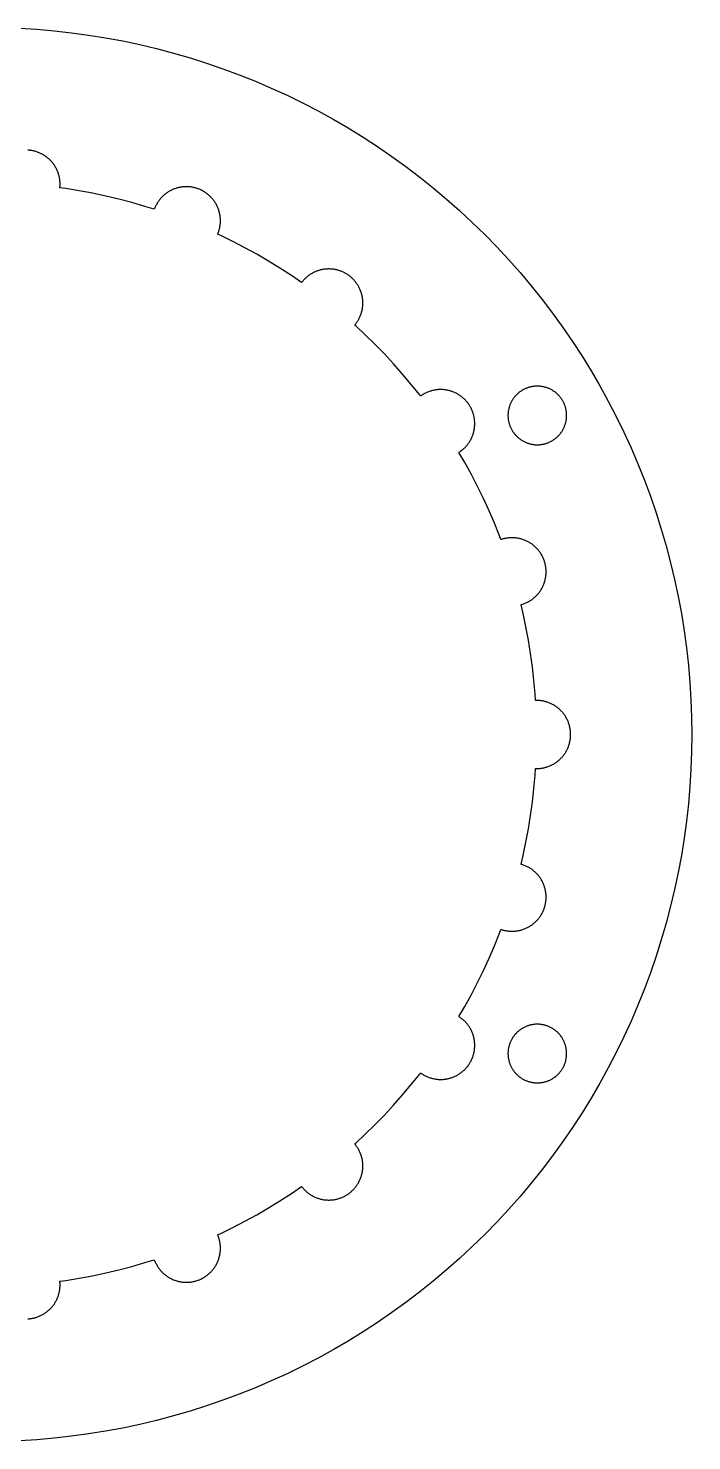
# Model space of a CAD drawing. Header units: metres. Extents: x -41 to 41, y -41 to 41.
# Drawn here: x 2.5 to 41, y -41 to 41 of the extents above; entities that cross this region are included whole.
import ezdxf

# ---------------------------------------------------------------- set-up
doc = ezdxf.new("R2010")
doc.units = ezdxf.units.M

msp = doc.modelspace()

# ---------------------------------------------------------------- linework, layer by layer
for points in [[(2.012, 40.951), (3.016, 40.889), (4.019, 40.803), (5.019, 40.692), (6.016, 40.556), (7.009, 40.396), (7.999, 40.212), (8.983, 40.004), (9.962, 39.771), (10.935, 39.515), (11.902, 39.235), (12.861, 38.931), (13.812, 38.603), (14.756, 38.253), (15.69, 37.879), (16.615, 37.483), (17.53, 37.064), (18.434, 36.622), (19.327, 36.159), (20.209, 35.674), (21.078, 35.167), (21.935, 34.639), (22.778, 34.09), (23.608, 33.521), (24.424, 32.932), (25.224, 32.322), (26.01, 31.693), (26.78, 31.046), (27.534, 30.379), (28.271, 29.694), (28.991, 28.991), (29.694, 28.271), (30.379, 27.534), (31.046, 26.78), (31.693, 26.01), (32.322, 25.224), (32.932, 24.424), (33.521, 23.608), (34.09, 22.778), (34.639, 21.935), (35.167, 21.078), (35.674, 20.209), (36.159, 19.327), (36.622, 18.434), (37.064, 17.53), (37.483, 16.615), (37.879, 15.69), (38.253, 14.756), (38.603, 13.812), (38.931, 12.861), (39.235, 11.902), (39.515, 10.935), (39.771, 9.962), (40.004, 8.983), (40.212, 7.999), (40.396, 7.009), (40.556, 6.016), (40.692, 5.019), (40.803, 4.019), (40.889, 3.016), (40.951, 2.012), (40.988, 1.006), (41, 0), (40.988, -1.006), (40.988, -1.006), (40.951, -2.012), (40.889, -3.016), (40.803, -4.019), (40.692, -5.019), (40.556, -6.016), (40.396, -7.009), (40.212, -7.999), (40.004, -8.983), (39.771, -9.962), (39.515, -10.935), (39.235, -11.902), (38.931, -12.861), (38.603, -13.812), (38.253, -14.756), (37.879, -15.69), (37.483, -16.615), (37.064, -17.53), (36.622, -18.434), (36.159, -19.327), (35.674, -20.209), (35.167, -21.078), (34.639, -21.935), (34.09, -22.778), (33.521, -23.608), (32.932, -24.424), (32.322, -25.224), (31.693, -26.01), (31.046, -26.78), (30.379, -27.534), (29.694, -28.271), (28.991, -28.991), (28.271, -29.694), (27.534, -30.379), (26.78, -31.046), (26.01, -31.693), (25.224, -32.322), (24.424, -32.932), (23.608, -33.521), (22.778, -34.09), (21.935, -34.639), (21.078, -35.167), (20.209, -35.674), (19.327, -36.159), (18.434, -36.622), (17.53, -37.064), (16.615, -37.483), (15.69, -37.879), (14.756, -38.253), (13.812, -38.603), (12.861, -38.931), (11.902, -39.235), (10.935, -39.515), (9.962, -39.771), (8.983, -40.004), (7.999, -40.212), (7.009, -40.396), (6.016, -40.556), (5.019, -40.692), (4.019, -40.803), (3.016, -40.889), (2.012, -40.951)], [(2.488, -33.883), (2.537, -33.88), (2.585, -33.876), (2.633, -33.871), (2.681, -33.864), (2.729, -33.856), (2.777, -33.848), (2.824, -33.838), (2.871, -33.826), (2.918, -33.814), (2.965, -33.8), (3.011, -33.786), (3.057, -33.77), (3.102, -33.753), (3.147, -33.735), (3.192, -33.716), (3.236, -33.696), (3.279, -33.675), (3.322, -33.652), (3.365, -33.629), (3.407, -33.605), (3.448, -33.579), (3.489, -33.553), (3.529, -33.525), (3.568, -33.497), (3.606, -33.468), (3.644, -33.437), (3.681, -33.406), (3.718, -33.374), (3.753, -33.341), (3.788, -33.307), (3.822, -33.272), (3.855, -33.237), (3.887, -33.201), (3.918, -33.163), (3.948, -33.126), (3.978, -33.087), (4.006, -33.048), (4.034, -33.008), (4.06, -32.967), (4.085, -32.926), (4.11, -32.884), (4.133, -32.842), (4.155, -32.799), (4.177, -32.755), (4.197, -32.711), (4.216, -32.666), (4.234, -32.621), (4.251, -32.576), (4.267, -32.53), (4.281, -32.484), (4.295, -32.437), (4.307, -32.39), (4.318, -32.343), (4.328, -32.296), (4.337, -32.248), (4.345, -32.2), (4.352, -32.152), (4.357, -32.104), (4.361, -32.056), (4.364, -32.007), (4.366, -31.959), (4.366, -31.911), (4.366, -31.862), (4.364, -31.814), (4.361, -31.765), (4.357, -31.717), (4.355, -31.7), (4.695, -31.654), (5.471, -31.529), (6.243, -31.385), (7.011, -31.222), (7.775, -31.041), (8.535, -30.841), (9.289, -30.622), (9.83, -30.451), (9.831, -30.453), (9.848, -30.499), (9.866, -30.544), (9.885, -30.588), (9.906, -30.632), (9.927, -30.676), (9.949, -30.719), (9.972, -30.761), (9.997, -30.803), (10.022, -30.845), (10.049, -30.885), (10.076, -30.925), (10.105, -30.964), (10.134, -31.003), (10.164, -31.041), (10.195, -31.078), (10.228, -31.114), (10.261, -31.15), (10.294, -31.184), (10.329, -31.218), (10.365, -31.251), (10.401, -31.283), (10.438, -31.315), (10.476, -31.345), (10.514, -31.374), (10.554, -31.403), (10.594, -31.43), (10.634, -31.457), (10.676, -31.482), (10.717, -31.506), (10.76, -31.53), (10.803, -31.552), (10.846, -31.573), (10.891, -31.594), (10.935, -31.613), (10.98, -31.631), (11.026, -31.648), (11.071, -31.663), (11.118, -31.678), (11.164, -31.691), (11.211, -31.704), (11.258, -31.715), (11.306, -31.725), (11.353, -31.734), (11.401, -31.742), (11.449, -31.748), (11.497, -31.753), (11.546, -31.758), (11.594, -31.761), (11.642, -31.762), (11.691, -31.763), (11.739, -31.762), (11.788, -31.761), (11.836, -31.758), (11.884, -31.753), (11.933, -31.748), (11.981, -31.742), (12.029, -31.734), (12.076, -31.725), (12.124, -31.715), (12.171, -31.704), (12.218, -31.691), (12.264, -31.678), (12.31, -31.663), (12.356, -31.648), (12.402, -31.631), (12.447, -31.613), (12.491, -31.594), (12.535, -31.573), (12.579, -31.552), (12.622, -31.53), (12.664, -31.506), (12.706, -31.482), (12.748, -31.457), (12.788, -31.43), (12.828, -31.403), (12.867, -31.374), (12.906, -31.345), (12.944, -31.315), (12.981, -31.283), (13.017, -31.251), (13.053, -31.218), (13.087, -31.184), (13.121, -31.15), (13.154, -31.114), (13.186, -31.078), (13.218, -31.041), (13.248, -31.003), (13.277, -30.964), (13.306, -30.925), (13.333, -30.885), (13.359, -30.845), (13.385, -30.803), (13.409, -30.761), (13.433, -30.719), (13.455, -30.676), (13.476, -30.632), (13.496, -30.588), (13.516, -30.544), (13.534, -30.499), (13.55, -30.453), (13.566, -30.407), (13.581, -30.361), (13.594, -30.315), (13.607, -30.268), (13.618, -30.221), (13.628, -30.173), (13.637, -30.126), (13.645, -30.078), (13.651, -30.03), (13.656, -29.982), (13.661, -29.933), (13.664, -29.885), (13.665, -29.836), (13.666, -29.788), (13.665, -29.739), (13.664, -29.691), (13.661, -29.643), (13.656, -29.594), (13.651, -29.546), (13.645, -29.498), (13.637, -29.45), (13.628, -29.403), (13.618, -29.355), (13.607, -29.308), (13.594, -29.261), (13.581, -29.215), (13.566, -29.168), (13.55, -29.123), (13.534, -29.077), (13.516, -29.032), (13.505, -29.008), (13.682, -28.928), (14.388, -28.583), (15.085, -28.221), (15.773, -27.843), (16.451, -27.447), (17.12, -27.035), (17.778, -26.607), (18.37, -26.201), (18.395, -26.234), (18.425, -26.272), (18.456, -26.309), (18.488, -26.345), (18.521, -26.38), (18.555, -26.415), (18.59, -26.449), (18.625, -26.482), (18.662, -26.514), (18.699, -26.545), (18.737, -26.576), (18.775, -26.605), (18.814, -26.633), (18.854, -26.661), (18.895, -26.687), (18.936, -26.713), (18.978, -26.737), (19.021, -26.76), (19.064, -26.783), (19.107, -26.804), (19.151, -26.824), (19.196, -26.843), (19.241, -26.861), (19.286, -26.878), (19.332, -26.894), (19.378, -26.909), (19.425, -26.922), (19.472, -26.934), (19.519, -26.946), (19.566, -26.956), (19.614, -26.965), (19.662, -26.972), (19.71, -26.979), (19.758, -26.984), (19.806, -26.988), (19.855, -26.991), (19.903, -26.993), (19.952, -26.994), (20, -26.993), (20.049, -26.991), (20.097, -26.988), (20.145, -26.984), (20.193, -26.979), (20.241, -26.972), (20.289, -26.965), (20.337, -26.956), (20.384, -26.946), (20.432, -26.934), (20.478, -26.922), (20.525, -26.909), (20.571, -26.894), (20.617, -26.878), (20.662, -26.861), (20.707, -26.843), (20.752, -26.824), (20.796, -26.804), (20.84, -26.783), (20.883, -26.76), (20.925, -26.737), (20.967, -26.713), (21.008, -26.687), (21.049, -26.661), (21.089, -26.633), (21.128, -26.605), (21.167, -26.576), (21.205, -26.545), (21.242, -26.514), (21.278, -26.482), (21.314, -26.449), (21.348, -26.415), (21.382, -26.38), (21.415, -26.345), (21.447, -26.309), (21.478, -26.272), (21.509, -26.234), (21.538, -26.195), (21.566, -26.156), (21.594, -26.116), (21.62, -26.075), (21.646, -26.034), (21.67, -25.992), (21.693, -25.95), (21.716, -25.907), (21.737, -25.863), (21.757, -25.819), (21.776, -25.774), (21.794, -25.729), (21.811, -25.684), (21.827, -25.638), (21.842, -25.592), (21.855, -25.545), (21.867, -25.498), (21.879, -25.451), (21.889, -25.404), (21.898, -25.356), (21.905, -25.308), (21.912, -25.26), (21.917, -25.212), (21.921, -25.164), (21.924, -25.116), (21.926, -25.067), (21.927, -25.019), (21.926, -24.97), (21.924, -24.922), (21.921, -24.873), (21.917, -24.825), (21.912, -24.777), (21.905, -24.729), (21.898, -24.681), (21.889, -24.633), (21.879, -24.586), (21.867, -24.539), (21.855, -24.492), (21.842, -24.445), (21.827, -24.399), (21.811, -24.353), (21.794, -24.308), (21.776, -24.263), (21.757, -24.218), (21.737, -24.174), (21.716, -24.131), (21.693, -24.088), (21.67, -24.045), (21.646, -24.003), (21.62, -23.962), (21.594, -23.921), (21.566, -23.881), (21.538, -23.842), (21.509, -23.804), (21.478, -23.766), (21.457, -23.74), (21.49, -23.71), (22.065, -23.176), (22.627, -22.627), (23.176, -22.065), (23.71, -21.49), (24.231, -20.902), (24.736, -20.301), (25.227, -19.687), (25.277, -19.622), (25.302, -19.641), (25.342, -19.668), (25.383, -19.695), (25.424, -19.72), (25.466, -19.745), (25.509, -19.768), (25.552, -19.79), (25.595, -19.812), (25.639, -19.832), (25.684, -19.851), (25.729, -19.869), (25.774, -19.886), (25.82, -19.902), (25.866, -19.916), (25.913, -19.93), (25.96, -19.942), (26.007, -19.953), (26.054, -19.963), (26.102, -19.972), (26.15, -19.98), (26.198, -19.986), (26.246, -19.992), (26.294, -19.996), (26.343, -19.999), (26.391, -20.001), (26.44, -20.001), (26.488, -20.001), (26.537, -19.999), (26.585, -19.996), (26.633, -19.992), (26.681, -19.986), (26.729, -19.98), (26.777, -19.972), (26.825, -19.963), (26.872, -19.953), (26.92, -19.942), (26.966, -19.93), (27.013, -19.916), (27.059, -19.902), (27.105, -19.886), (27.15, -19.869), (27.195, -19.851), (27.24, -19.832), (27.284, -19.812), (27.328, -19.79), (27.371, -19.768), (27.413, -19.745), (27.455, -19.72), (27.496, -19.695), (27.537, -19.668), (27.577, -19.641), (27.616, -19.613), (27.655, -19.583), (27.693, -19.553), (27.73, -19.522), (27.766, -19.49), (27.801, -19.457), (27.836, -19.423), (27.87, -19.388), (27.903, -19.353), (27.935, -19.316), (27.966, -19.279), (27.997, -19.241), (28.026, -19.203), (28.054, -19.163), (28.082, -19.123), (28.108, -19.083), (28.134, -19.042), (28.158, -19), (28.181, -18.957), (28.204, -18.914), (28.225, -18.871), (28.245, -18.827), (28.264, -18.782), (28.282, -18.737), (28.299, -18.692), (28.315, -18.646), (28.33, -18.6), (28.343, -18.553), (28.355, -18.506), (28.367, -18.459), (28.377, -18.412), (28.386, -18.364), (28.393, -18.316), (28.4, -18.268), (28.405, -18.22), (28.409, -18.172), (28.412, -18.123), (28.414, -18.075), (28.415, -18.026), (28.414, -17.978), (28.412, -17.929), (28.409, -17.881), (28.405, -17.833), (28.4, -17.784), (28.393, -17.736), (28.386, -17.689), (28.377, -17.641), (28.367, -17.594), (28.355, -17.546), (28.343, -17.499), (28.33, -17.453), (28.315, -17.407), (28.299, -17.361), (28.282, -17.315), (28.264, -17.27), (28.245, -17.226), (28.225, -17.182), (28.204, -17.138), (28.181, -17.095), (28.158, -17.053), (28.134, -17.011), (28.108, -16.97), (28.082, -16.929), (28.054, -16.889), (28.026, -16.85), (27.997, -16.811), (27.966, -16.773), (27.935, -16.736), (27.903, -16.7), (27.87, -16.664), (27.836, -16.63), (27.801, -16.596), (27.766, -16.563), (27.73, -16.531), (27.693, -16.5), (27.655, -16.469), (27.616, -16.44), (27.577, -16.412), (27.537, -16.384), (27.5, -16.36), (27.843, -15.773), (28.221, -15.085), (28.583, -14.388), (28.928, -13.682), (29.255, -12.968), (29.564, -12.246), (29.856, -11.517), (29.936, -11.3), (29.959, -11.307), (30.005, -11.322), (30.052, -11.336), (30.098, -11.348), (30.146, -11.359), (30.193, -11.369), (30.241, -11.378), (30.289, -11.386), (30.337, -11.392), (30.385, -11.398), (30.433, -11.402), (30.481, -11.405), (30.53, -11.407), (30.578, -11.407), (30.627, -11.407), (30.675, -11.405), (30.724, -11.402), (30.772, -11.398), (30.82, -11.392), (30.868, -11.386), (30.916, -11.378), (30.964, -11.369), (31.011, -11.359), (31.058, -11.348), (31.105, -11.336), (31.152, -11.322), (31.198, -11.307), (31.244, -11.292), (31.289, -11.275), (31.334, -11.257), (31.379, -11.238), (31.423, -11.218), (31.466, -11.196), (31.509, -11.174), (31.552, -11.151), (31.594, -11.126), (31.635, -11.101), (31.676, -11.074), (31.716, -11.047), (31.755, -11.019), (31.793, -10.989), (31.831, -10.959), (31.868, -10.928), (31.905, -10.896), (31.94, -10.863), (31.975, -10.829), (32.009, -10.794), (32.042, -10.758), (32.074, -10.722), (32.105, -10.685), (32.135, -10.647), (32.165, -10.609), (32.193, -10.569), (32.22, -10.529), (32.247, -10.489), (32.272, -10.448), (32.297, -10.406), (32.32, -10.363), (32.342, -10.32), (32.364, -10.277), (32.384, -10.233), (32.403, -10.188), (32.421, -10.143), (32.438, -10.098), (32.454, -10.052), (32.468, -10.005), (32.482, -9.959), (32.494, -9.912), (32.505, -9.865), (32.515, -9.817), (32.524, -9.77), (32.532, -9.722), (32.538, -9.674), (32.544, -9.626), (32.548, -9.577), (32.551, -9.529), (32.553, -9.481), (32.553, -9.432), (32.553, -9.384), (32.551, -9.335), (32.548, -9.287), (32.544, -9.239), (32.538, -9.19), (32.532, -9.142), (32.524, -9.095), (32.515, -9.047), (32.505, -8.999), (32.494, -8.952), (32.482, -8.905), (32.468, -8.859), (32.454, -8.813), (32.438, -8.767), (32.421, -8.721), (32.403, -8.676), (32.384, -8.632), (32.364, -8.588), (32.342, -8.544), (32.32, -8.501), (32.297, -8.459), (32.272, -8.417), (32.247, -8.376), (32.22, -8.335), (32.193, -8.295), (32.165, -8.256), (32.135, -8.217), (32.105, -8.179), (32.074, -8.142), (32.042, -8.106), (32.009, -8.07), (31.975, -8.036), (31.94, -8.002), (31.905, -7.969), (31.868, -7.937), (31.831, -7.905), (31.793, -7.875), (31.755, -7.846), (31.716, -7.817), (31.676, -7.79), (31.635, -7.764), (31.594, -7.738), (31.552, -7.714), (31.509, -7.69), (31.466, -7.668), (31.423, -7.647), (31.379, -7.627), (31.334, -7.608), (31.289, -7.59), (31.244, -7.573), (31.198, -7.557), (31.152, -7.542), (31.105, -7.529), (31.1, -7.527), (31.222, -7.011), (31.385, -6.243), (31.529, -5.471), (31.654, -4.695), (31.759, -3.917), (31.846, -3.137), (31.913, -2.354), (31.937, -1.974), (31.952, -1.974), (32, -1.975), (32.048, -1.974), (32.097, -1.973), (32.145, -1.97), (32.194, -1.965), (32.242, -1.96), (32.29, -1.954), (32.338, -1.946), (32.385, -1.937), (32.433, -1.927), (32.48, -1.916), (32.527, -1.903), (32.573, -1.89), (32.62, -1.875), (32.665, -1.86), (32.711, -1.843), (32.756, -1.825), (32.8, -1.806), (32.844, -1.785), (32.888, -1.764), (32.931, -1.742), (32.973, -1.718), (33.015, -1.694), (33.057, -1.669), (33.097, -1.642), (33.137, -1.615), (33.177, -1.586), (33.215, -1.557), (33.253, -1.527), (33.29, -1.495), (33.326, -1.463), (33.362, -1.43), (33.397, -1.397), (33.43, -1.362), (33.463, -1.326), (33.495, -1.29), (33.527, -1.253), (33.557, -1.215), (33.586, -1.177), (33.615, -1.137), (33.642, -1.097), (33.669, -1.057), (33.694, -1.015), (33.718, -0.973), (33.742, -0.931), (33.764, -0.888), (33.785, -0.844), (33.806, -0.8), (33.825, -0.756), (33.843, -0.711), (33.86, -0.665), (33.875, -0.62), (33.89, -0.573), (33.903, -0.527), (33.916, -0.48), (33.927, -0.433), (33.937, -0.385), (33.946, -0.338), (33.954, -0.29), (33.96, -0.242), (33.965, -0.194), (33.97, -0.145), (33.973, -0.097), (33.974, -0.048), (33.975, 0), (33.974, 0.048), (33.973, 0.097), (33.97, 0.145), (33.965, 0.194), (33.96, 0.242), (33.954, 0.29), (33.946, 0.338), (33.937, 0.385), (33.927, 0.433), (33.916, 0.48), (33.903, 0.527), (33.89, 0.573), (33.875, 0.62), (33.86, 0.665), (33.843, 0.711), (33.825, 0.756), (33.806, 0.8), (33.785, 0.844), (33.764, 0.888), (33.742, 0.931), (33.718, 0.973), (33.694, 1.015), (33.669, 1.057), (33.642, 1.097), (33.615, 1.137), (33.586, 1.177), (33.557, 1.215), (33.527, 1.253), (33.495, 1.29), (33.463, 1.326), (33.43, 1.362), (33.397, 1.397), (33.362, 1.43), (33.326, 1.463), (33.29, 1.495), (33.253, 1.527), (33.215, 1.557), (33.177, 1.586), (33.137, 1.615), (33.097, 1.642), (33.057, 1.669), (33.015, 1.694), (32.973, 1.718), (32.931, 1.742), (32.888, 1.764), (32.844, 1.785), (32.8, 1.806), (32.756, 1.825), (32.711, 1.843), (32.665, 1.86), (32.62, 1.875), (32.573, 1.89), (32.527, 1.903), (32.48, 1.916), (32.433, 1.927), (32.385, 1.937), (32.338, 1.946), (32.29, 1.954), (32.242, 1.96), (32.194, 1.965), (32.145, 1.97), (32.097, 1.973), (32.048, 1.974), (32, 1.975), (31.952, 1.974), (31.937, 1.974), (31.913, 2.354), (31.846, 3.137), (31.759, 3.917), (31.654, 4.695), (31.529, 5.471), (31.385, 6.243), (31.222, 7.011), (31.1, 7.527), (31.105, 7.529), (31.152, 7.542), (31.198, 7.557), (31.244, 7.573), (31.289, 7.59), (31.334, 7.608), (31.379, 7.627), (31.423, 7.647), (31.466, 7.668), (31.509, 7.69), (31.552, 7.714), (31.594, 7.738), (31.635, 7.764), (31.676, 7.79), (31.716, 7.817), (31.755, 7.846), (31.793, 7.875), (31.831, 7.905), (31.868, 7.937), (31.905, 7.969), (31.94, 8.002), (31.975, 8.036), (32.009, 8.07), (32.042, 8.106), (32.074, 8.142), (32.105, 8.179), (32.135, 8.217), (32.165, 8.256), (32.193, 8.295), (32.22, 8.335), (32.247, 8.376), (32.272, 8.417), (32.297, 8.459), (32.32, 8.501), (32.342, 8.544), (32.364, 8.588), (32.384, 8.632), (32.403, 8.676), (32.421, 8.721), (32.438, 8.767), (32.454, 8.813), (32.468, 8.859), (32.482, 8.905), (32.494, 8.952), (32.505, 8.999), (32.515, 9.047), (32.524, 9.095), (32.532, 9.142), (32.538, 9.19), (32.544, 9.239), (32.548, 9.287), (32.551, 9.335), (32.553, 9.384), (32.553, 9.432), (32.553, 9.481), (32.551, 9.529), (32.548, 9.577), (32.544, 9.626), (32.538, 9.674), (32.532, 9.722), (32.524, 9.77), (32.515, 9.817), (32.505, 9.865), (32.494, 9.912), (32.482, 9.959), (32.468, 10.005), (32.454, 10.052), (32.438, 10.098), (32.421, 10.143), (32.403, 10.188), (32.384, 10.233), (32.364, 10.277), (32.342, 10.32), (32.32, 10.363), (32.297, 10.406), (32.272, 10.448), (32.247, 10.489), (32.22, 10.529), (32.193, 10.569), (32.165, 10.609), (32.135, 10.647), (32.105, 10.685), (32.074, 10.722), (32.042, 10.758), (32.009, 10.794), (31.975, 10.829), (31.94, 10.863), (31.905, 10.896), (31.868, 10.928), (31.831, 10.959), (31.793, 10.989), (31.755, 11.019), (31.716, 11.047), (31.676, 11.074), (31.635, 11.101), (31.594, 11.126), (31.552, 11.151), (31.509, 11.174), (31.466, 11.196), (31.423, 11.218), (31.379, 11.238), (31.334, 11.257), (31.289, 11.275), (31.244, 11.292), (31.198, 11.307), (31.152, 11.322), (31.105, 11.336), (31.058, 11.348), (31.011, 11.359), (30.964, 11.369), (30.916, 11.378), (30.868, 11.386), (30.82, 11.392), (30.772, 11.398), (30.724, 11.402), (30.675, 11.405), (30.627, 11.407), (30.578, 11.407), (30.53, 11.407), (30.481, 11.405), (30.433, 11.402), (30.385, 11.398), (30.337, 11.392), (30.289, 11.386), (30.241, 11.378), (30.193, 11.369), (30.146, 11.359), (30.098, 11.348), (30.052, 11.336), (30.005, 11.322), (29.959, 11.307), (29.936, 11.3), (29.856, 11.517), (29.564, 12.246), (29.255, 12.968), (28.928, 13.682), (28.583, 14.388), (28.221, 15.085), (27.843, 15.773), (27.5, 16.36), (27.537, 16.384), (27.577, 16.412), (27.616, 16.44), (27.655, 16.469), (27.693, 16.5), (27.73, 16.531), (27.766, 16.563), (27.801, 16.596), (27.836, 16.63), (27.87, 16.664), (27.903, 16.7), (27.935, 16.736), (27.966, 16.773), (27.997, 16.811), (28.026, 16.85), (28.054, 16.889), (28.082, 16.929), (28.108, 16.97), (28.134, 17.011), (28.158, 17.053), (28.181, 17.095), (28.204, 17.138), (28.225, 17.182), (28.245, 17.226), (28.264, 17.27), (28.282, 17.315), (28.299, 17.361), (28.315, 17.407), (28.33, 17.453), (28.343, 17.499), (28.355, 17.546), (28.367, 17.594), (28.377, 17.641), (28.386, 17.689), (28.393, 17.736), (28.4, 17.784), (28.405, 17.833), (28.409, 17.881), (28.412, 17.929), (28.414, 17.978), (28.415, 18.026), (28.414, 18.075), (28.412, 18.123), (28.409, 18.172), (28.405, 18.22), (28.4, 18.268), (28.393, 18.316), (28.386, 18.364), (28.377, 18.412), (28.367, 18.459), (28.355, 18.506), (28.343, 18.553), (28.33, 18.6), (28.315, 18.646), (28.299, 18.692), (28.282, 18.737), (28.264, 18.782), (28.245, 18.827), (28.225, 18.871), (28.204, 18.914), (28.181, 18.957), (28.158, 19), (28.134, 19.042), (28.108, 19.083), (28.082, 19.123), (28.054, 19.163), (28.026, 19.203), (27.997, 19.241), (27.966, 19.279), (27.935, 19.316), (27.903, 19.353), (27.87, 19.388), (27.836, 19.423), (27.801, 19.457), (27.766, 19.49), (27.73, 19.522), (27.693, 19.553), (27.655, 19.583), (27.616, 19.613), (27.577, 19.641), (27.537, 19.668), (27.496, 19.695), (27.455, 19.72), (27.413, 19.745), (27.371, 19.768), (27.328, 19.79), (27.284, 19.812), (27.24, 19.832), (27.195, 19.851), (27.15, 19.869), (27.105, 19.886), (27.059, 19.902), (27.013, 19.916), (26.966, 19.93), (26.92, 19.942), (26.872, 19.953), (26.825, 19.963), (26.777, 19.972), (26.729, 19.98), (26.681, 19.986), (26.633, 19.992), (26.585, 19.996), (26.537, 19.999), (26.488, 20.001), (26.44, 20.001), (26.391, 20.001), (26.343, 19.999), (26.294, 19.996), (26.246, 19.992), (26.198, 19.986), (26.15, 19.98), (26.102, 19.972), (26.054, 19.963), (26.007, 19.953), (25.96, 19.942), (25.913, 19.93), (25.866, 19.916), (25.82, 19.902), (25.774, 19.886), (25.729, 19.869), (25.684, 19.851), (25.639, 19.832), (25.595, 19.812), (25.552, 19.79), (25.509, 19.768), (25.466, 19.745), (25.424, 19.72), (25.383, 19.695), (25.342, 19.668), (25.302, 19.641), (25.277, 19.622), (25.227, 19.687), (24.736, 20.301), (24.231, 20.902), (23.71, 21.49), (23.176, 22.065), (22.627, 22.627), (22.065, 23.176), (21.49, 23.71), (21.457, 23.74), (21.478, 23.766), (21.509, 23.804), (21.538, 23.842), (21.566, 23.881), (21.594, 23.921), (21.62, 23.962), (21.646, 24.003), (21.67, 24.045), (21.693, 24.088), (21.716, 24.131), (21.737, 24.174), (21.757, 24.218), (21.776, 24.263), (21.794, 24.308), (21.811, 24.353), (21.827, 24.399), (21.842, 24.445), (21.855, 24.492), (21.867, 24.539), (21.879, 24.586), (21.889, 24.633), (21.898, 24.681), (21.905, 24.729), (21.912, 24.777), (21.917, 24.825), (21.921, 24.873), (21.924, 24.922), (21.926, 24.97), (21.927, 25.019), (21.926, 25.067), (21.924, 25.116), (21.921, 25.164), (21.917, 25.212), (21.912, 25.26), (21.905, 25.308), (21.898, 25.356), (21.889, 25.404), (21.879, 25.451), (21.867, 25.498), (21.855, 25.545), (21.842, 25.592), (21.827, 25.638), (21.811, 25.684), (21.794, 25.729), (21.776, 25.774), (21.757, 25.819), (21.737, 25.863), (21.716, 25.907), (21.693, 25.95), (21.67, 25.992), (21.646, 26.034), (21.62, 26.075), (21.594, 26.116), (21.566, 26.156), (21.538, 26.195), (21.509, 26.234), (21.478, 26.272), (21.447, 26.309), (21.415, 26.345), (21.382, 26.38), (21.348, 26.415), (21.314, 26.449), (21.278, 26.482), (21.242, 26.514), (21.205, 26.545), (21.167, 26.576), (21.128, 26.605), (21.089, 26.633), (21.049, 26.661), (21.008, 26.687), (20.967, 26.713), (20.925, 26.737), (20.883, 26.76), (20.84, 26.783), (20.796, 26.804), (20.752, 26.824), (20.707, 26.843), (20.662, 26.861), (20.617, 26.878), (20.571, 26.894), (20.525, 26.909), (20.478, 26.922), (20.432, 26.934), (20.384, 26.946), (20.337, 26.956), (20.289, 26.965), (20.241, 26.972), (20.193, 26.979), (20.145, 26.984), (20.097, 26.988), (20.049, 26.991), (20, 26.993), (19.952, 26.994), (19.903, 26.993), (19.855, 26.991), (19.806, 26.988), (19.758, 26.984), (19.71, 26.979), (19.662, 26.972), (19.614, 26.965), (19.566, 26.956), (19.519, 26.946), (19.472, 26.934), (19.425, 26.922), (19.378, 26.909), (19.332, 26.894), (19.286, 26.878), (19.241, 26.861), (19.196, 26.843), (19.151, 26.824), (19.107, 26.804), (19.064, 26.783), (19.021, 26.76), (18.978, 26.737), (18.936, 26.713), (18.895, 26.687), (18.854, 26.661), (18.814, 26.633), (18.775, 26.605), (18.737, 26.576), (18.699, 26.545), (18.662, 26.514), (18.625, 26.482), (18.59, 26.449), (18.555, 26.415), (18.521, 26.38), (18.488, 26.345), (18.456, 26.309), (18.425, 26.272), (18.395, 26.234), (18.37, 26.201), (17.778, 26.607), (17.12, 27.035), (16.451, 27.447), (15.773, 27.843), (15.085, 28.221), (14.388, 28.583), (13.682, 28.928), (13.505, 29.008), (13.516, 29.032), (13.534, 29.077), (13.55, 29.123), (13.566, 29.168), (13.581, 29.215), (13.594, 29.261), (13.607, 29.308), (13.618, 29.355), (13.628, 29.403), (13.637, 29.45), (13.645, 29.498), (13.651, 29.546), (13.656, 29.594), (13.661, 29.643), (13.664, 29.691), (13.665, 29.739), (13.666, 29.788), (13.665, 29.836), (13.664, 29.885), (13.661, 29.933), (13.656, 29.982), (13.651, 30.03), (13.645, 30.078), (13.637, 30.126), (13.628, 30.173), (13.618, 30.221), (13.607, 30.268), (13.594, 30.315), (13.581, 30.361), (13.566, 30.407), (13.55, 30.453), (13.534, 30.499), (13.516, 30.544), (13.496, 30.588), (13.476, 30.632), (13.455, 30.676), (13.433, 30.719), (13.409, 30.761), (13.385, 30.803), (13.359, 30.845), (13.333, 30.885), (13.306, 30.925), (13.277, 30.964), (13.248, 31.003), (13.218, 31.041), (13.186, 31.078), (13.154, 31.114), (13.121, 31.15), (13.087, 31.184), (13.053, 31.218), (13.017, 31.251), (12.981, 31.283), (12.944, 31.315), (12.906, 31.345), (12.867, 31.374), (12.828, 31.403), (12.788, 31.43), (12.748, 31.457), (12.706, 31.482), (12.664, 31.506), (12.622, 31.53), (12.579, 31.552), (12.535, 31.573), (12.491, 31.594), (12.447, 31.613), (12.402, 31.631), (12.356, 31.648), (12.31, 31.663), (12.264, 31.678), (12.218, 31.691), (12.171, 31.704), (12.124, 31.715), (12.076, 31.725), (12.029, 31.734), (11.981, 31.742), (11.933, 31.748), (11.884, 31.753), (11.836, 31.758), (11.788, 31.761), (11.739, 31.762), (11.691, 31.763), (11.642, 31.762), (11.594, 31.761), (11.546, 31.758), (11.497, 31.753), (11.449, 31.748), (11.401, 31.742), (11.353, 31.734), (11.306, 31.725), (11.258, 31.715), (11.211, 31.704), (11.164, 31.691), (11.118, 31.678), (11.071, 31.663), (11.026, 31.648), (10.98, 31.631), (10.935, 31.613), (10.891, 31.594), (10.846, 31.573), (10.803, 31.552), (10.76, 31.53), (10.717, 31.506), (10.676, 31.482), (10.634, 31.457), (10.594, 31.43), (10.554, 31.403), (10.514, 31.374), (10.476, 31.345), (10.438, 31.315), (10.401, 31.283), (10.365, 31.251), (10.329, 31.218), (10.294, 31.184), (10.261, 31.15), (10.228, 31.114), (10.195, 31.078), (10.164, 31.041), (10.134, 31.003), (10.105, 30.964), (10.076, 30.925), (10.049, 30.885), (10.022, 30.845), (9.997, 30.803), (9.972, 30.761), (9.949, 30.719), (9.927, 30.676), (9.906, 30.632), (9.885, 30.588), (9.866, 30.544), (9.848, 30.499), (9.831, 30.453), (9.83, 30.451), (9.289, 30.622), (8.535, 30.841), (7.775, 31.041), (7.011, 31.222), (6.243, 31.385), (5.471, 31.529), (4.695, 31.654), (4.355, 31.7), (4.357, 31.717), (4.361, 31.765), (4.364, 31.814), (4.366, 31.862), (4.366, 31.911), (4.366, 31.959), (4.364, 32.007), (4.361, 32.056), (4.357, 32.104), (4.352, 32.152), (4.345, 32.2), (4.337, 32.248), (4.328, 32.296), (4.318, 32.343), (4.307, 32.39), (4.295, 32.437), (4.281, 32.484), (4.267, 32.53), (4.251, 32.576), (4.234, 32.621), (4.216, 32.666), (4.197, 32.711), (4.177, 32.755), (4.155, 32.799), (4.133, 32.842), (4.11, 32.884), (4.085, 32.926), (4.06, 32.967), (4.034, 33.008), (4.006, 33.048), (3.978, 33.087), (3.948, 33.126), (3.918, 33.163), (3.887, 33.201), (3.855, 33.237), (3.822, 33.272), (3.788, 33.307), (3.753, 33.341), (3.718, 33.374), (3.681, 33.406), (3.644, 33.437), (3.606, 33.468), (3.568, 33.497), (3.529, 33.525), (3.489, 33.553), (3.448, 33.579), (3.407, 33.605), (3.365, 33.629), (3.322, 33.652), (3.279, 33.675), (3.236, 33.696), (3.192, 33.716), (3.147, 33.735), (3.102, 33.753), (3.057, 33.77), (3.011, 33.786), (2.965, 33.8), (2.918, 33.814), (2.871, 33.826), (2.824, 33.838), (2.777, 33.848), (2.729, 33.856), (2.681, 33.864), (2.633, 33.871), (2.585, 33.876), (2.537, 33.88), (2.488, 33.883)]]:
    msp.add_lwpolyline(points)
for points in [[(33.735, 18.333), (33.738, 18.375), (33.741, 18.417), (33.742, 18.458), (33.743, 18.5), (33.742, 18.542), (33.741, 18.583), (33.738, 18.625), (33.735, 18.667), (33.73, 18.708), (33.725, 18.749), (33.718, 18.791), (33.71, 18.832), (33.702, 18.872), (33.692, 18.913), (33.681, 18.953), (33.67, 18.993), (33.657, 19.033), (33.644, 19.073), (33.629, 19.112), (33.614, 19.151), (33.597, 19.189), (33.58, 19.227), (33.561, 19.264), (33.542, 19.301), (33.522, 19.338), (33.501, 19.374), (33.479, 19.409), (33.456, 19.444), (33.433, 19.479), (33.408, 19.513), (33.383, 19.546), (33.357, 19.578), (33.33, 19.61), (33.303, 19.642), (33.274, 19.672), (33.245, 19.702), (33.215, 19.731), (33.185, 19.76), (33.153, 19.787), (33.121, 19.814), (33.089, 19.84), (33.056, 19.865), (33.022, 19.89), (32.987, 19.913), (32.952, 19.936), (32.917, 19.958), (32.881, 19.979), (32.844, 19.999), (32.807, 20.018), (32.77, 20.037), (32.732, 20.054), (32.694, 20.071), (32.655, 20.086), (32.616, 20.101), (32.576, 20.114), (32.536, 20.127), (32.496, 20.138), (32.456, 20.149), (32.415, 20.159), (32.375, 20.167), (32.334, 20.175), (32.292, 20.182), (32.251, 20.187), (32.21, 20.192), (32.168, 20.195), (32.126, 20.198), (32.085, 20.199), (32.043, 20.2), (32.001, 20.199), (31.96, 20.198), (31.918, 20.195), (31.876, 20.192), (31.835, 20.187), (31.793, 20.182), (31.752, 20.175), (31.711, 20.167), (31.67, 20.159), (31.63, 20.149), (31.59, 20.138), (31.549, 20.127), (31.51, 20.114), (31.47, 20.101), (31.431, 20.086), (31.392, 20.071), (31.354, 20.054), (31.316, 20.037), (31.279, 20.018), (31.242, 19.999), (31.205, 19.979), (31.169, 19.958), (31.133, 19.936), (31.098, 19.913), (31.064, 19.89), (31.03, 19.865), (30.997, 19.84), (30.964, 19.814), (30.933, 19.787), (30.901, 19.76), (30.871, 19.731), (30.841, 19.702), (30.812, 19.672), (30.783, 19.642), (30.756, 19.61), (30.729, 19.578), (30.703, 19.546), (30.677, 19.513), (30.653, 19.479), (30.629, 19.444), (30.607, 19.409), (30.585, 19.374), (30.564, 19.338), (30.544, 19.301), (30.524, 19.264), (30.506, 19.227), (30.489, 19.189), (30.472, 19.151), (30.457, 19.112), (30.442, 19.073), (30.429, 19.033), (30.416, 18.993), (30.405, 18.953), (30.394, 18.913), (30.384, 18.872), (30.376, 18.832), (30.368, 18.791), (30.361, 18.749), (30.356, 18.708), (30.351, 18.667), (30.348, 18.625), (30.345, 18.583), (30.343, 18.542), (30.343, 18.5), (30.343, 18.458), (30.345, 18.417), (30.348, 18.375), (30.351, 18.333), (30.356, 18.292), (30.361, 18.251), (30.368, 18.209), (30.376, 18.168), (30.384, 18.128), (30.394, 18.087), (30.405, 18.047), (30.416, 18.007), (30.429, 17.967), (30.442, 17.927), (30.457, 17.888), (30.472, 17.849), (30.489, 17.811), (30.506, 17.773), (30.524, 17.736), (30.544, 17.699), (30.564, 17.662), (30.585, 17.626), (30.607, 17.591), (30.629, 17.556), (30.653, 17.521), (30.677, 17.487), (30.703, 17.454), (30.729, 17.422), (30.756, 17.39), (30.783, 17.358), (30.812, 17.328), (30.841, 17.298), (30.871, 17.269), (30.901, 17.24), (30.933, 17.213), (30.964, 17.186), (30.997, 17.16), (31.03, 17.135), (31.064, 17.11), (31.098, 17.087), (31.133, 17.064), (31.169, 17.042), (31.205, 17.021), (31.242, 17.001), (31.279, 16.982), (31.316, 16.963), (31.354, 16.946), (31.392, 16.929), (31.431, 16.914), (31.47, 16.899), (31.51, 16.886), (31.549, 16.873), (31.59, 16.862), (31.63, 16.851), (31.67, 16.841), (31.711, 16.833), (31.752, 16.825), (31.793, 16.818), (31.835, 16.813), (31.876, 16.808), (31.918, 16.805), (31.96, 16.802), (32.001, 16.801), (32.043, 16.8), (32.085, 16.801), (32.126, 16.802), (32.168, 16.805), (32.21, 16.808), (32.251, 16.813), (32.292, 16.818), (32.334, 16.825), (32.375, 16.833), (32.415, 16.841), (32.456, 16.851), (32.496, 16.862), (32.536, 16.873), (32.576, 16.886), (32.616, 16.899), (32.655, 16.914), (32.694, 16.929), (32.732, 16.946), (32.77, 16.963), (32.807, 16.982), (32.844, 17.001), (32.881, 17.021), (32.917, 17.042), (32.952, 17.064), (32.987, 17.087), (33.022, 17.11), (33.056, 17.135), (33.089, 17.16), (33.121, 17.186), (33.153, 17.213), (33.185, 17.24), (33.215, 17.269), (33.245, 17.298), (33.274, 17.328), (33.303, 17.358), (33.33, 17.39), (33.357, 17.422), (33.383, 17.454), (33.408, 17.487), (33.433, 17.521), (33.456, 17.556), (33.479, 17.591), (33.501, 17.626), (33.522, 17.662), (33.542, 17.699), (33.561, 17.736), (33.58, 17.773), (33.597, 17.811), (33.614, 17.849), (33.629, 17.888), (33.644, 17.927), (33.657, 17.967), (33.67, 18.007), (33.681, 18.047), (33.692, 18.087), (33.702, 18.128), (33.71, 18.168), (33.718, 18.209), (33.725, 18.251), (33.73, 18.292), (33.735, 18.333)], [(33.735, -18.667), (33.738, -18.625), (33.741, -18.583), (33.742, -18.542), (33.743, -18.5), (33.742, -18.458), (33.741, -18.417), (33.738, -18.375), (33.735, -18.333), (33.73, -18.292), (33.725, -18.251), (33.718, -18.209), (33.71, -18.168), (33.702, -18.128), (33.692, -18.087), (33.681, -18.047), (33.67, -18.007), (33.657, -17.967), (33.644, -17.927), (33.629, -17.888), (33.614, -17.849), (33.597, -17.811), (33.58, -17.773), (33.561, -17.736), (33.542, -17.699), (33.522, -17.662), (33.501, -17.626), (33.479, -17.591), (33.456, -17.556), (33.433, -17.521), (33.408, -17.487), (33.383, -17.454), (33.357, -17.422), (33.33, -17.39), (33.303, -17.358), (33.274, -17.328), (33.245, -17.298), (33.215, -17.269), (33.185, -17.24), (33.153, -17.213), (33.121, -17.186), (33.089, -17.16), (33.056, -17.135), (33.022, -17.11), (32.987, -17.087), (32.952, -17.064), (32.917, -17.042), (32.881, -17.021), (32.844, -17.001), (32.807, -16.982), (32.77, -16.963), (32.732, -16.946), (32.694, -16.929), (32.655, -16.914), (32.616, -16.899), (32.576, -16.886), (32.536, -16.873), (32.496, -16.862), (32.456, -16.851), (32.415, -16.841), (32.375, -16.833), (32.334, -16.825), (32.292, -16.818), (32.251, -16.813), (32.21, -16.808), (32.168, -16.805), (32.126, -16.802), (32.085, -16.801), (32.043, -16.8), (32.001, -16.801), (31.96, -16.802), (31.918, -16.805), (31.876, -16.808), (31.835, -16.813), (31.793, -16.818), (31.752, -16.825), (31.711, -16.833), (31.67, -16.841), (31.63, -16.851), (31.59, -16.862), (31.549, -16.873), (31.51, -16.886), (31.47, -16.899), (31.431, -16.914), (31.392, -16.929), (31.354, -16.946), (31.316, -16.963), (31.279, -16.982), (31.242, -17.001), (31.205, -17.021), (31.169, -17.042), (31.133, -17.064), (31.098, -17.087), (31.064, -17.11), (31.03, -17.135), (30.997, -17.16), (30.964, -17.186), (30.933, -17.213), (30.901, -17.24), (30.871, -17.269), (30.841, -17.298), (30.812, -17.328), (30.783, -17.358), (30.756, -17.39), (30.729, -17.422), (30.703, -17.454), (30.677, -17.487), (30.653, -17.521), (30.629, -17.556), (30.607, -17.591), (30.585, -17.626), (30.564, -17.662), (30.544, -17.699), (30.524, -17.736), (30.506, -17.773), (30.489, -17.811), (30.472, -17.849), (30.457, -17.888), (30.442, -17.927), (30.429, -17.967), (30.416, -18.007), (30.405, -18.047), (30.394, -18.087), (30.384, -18.128), (30.376, -18.168), (30.368, -18.209), (30.361, -18.251), (30.356, -18.292), (30.351, -18.333), (30.348, -18.375), (30.345, -18.417), (30.343, -18.458), (30.343, -18.5), (30.343, -18.542), (30.345, -18.583), (30.348, -18.625), (30.351, -18.667), (30.356, -18.708), (30.361, -18.749), (30.368, -18.791), (30.376, -18.832), (30.384, -18.872), (30.394, -18.913), (30.405, -18.953), (30.416, -18.993), (30.429, -19.033), (30.442, -19.073), (30.457, -19.112), (30.472, -19.151), (30.489, -19.189), (30.506, -19.227), (30.524, -19.264), (30.544, -19.301), (30.564, -19.338), (30.585, -19.374), (30.607, -19.409), (30.629, -19.444), (30.653, -19.479), (30.677, -19.513), (30.703, -19.546), (30.729, -19.578), (30.756, -19.61), (30.783, -19.642), (30.812, -19.672), (30.841, -19.702), (30.871, -19.731), (30.901, -19.76), (30.933, -19.787), (30.964, -19.814), (30.997, -19.84), (31.03, -19.865), (31.064, -19.89), (31.098, -19.913), (31.133, -19.936), (31.169, -19.958), (31.205, -19.979), (31.242, -19.999), (31.279, -20.018), (31.316, -20.037), (31.354, -20.054), (31.392, -20.071), (31.431, -20.086), (31.47, -20.101), (31.51, -20.114), (31.549, -20.127), (31.59, -20.138), (31.63, -20.149), (31.67, -20.159), (31.711, -20.167), (31.752, -20.175), (31.793, -20.182), (31.835, -20.187), (31.876, -20.192), (31.918, -20.195), (31.96, -20.198), (32.001, -20.199), (32.043, -20.2), (32.085, -20.199), (32.126, -20.198), (32.168, -20.195), (32.21, -20.192), (32.251, -20.187), (32.292, -20.182), (32.334, -20.175), (32.375, -20.167), (32.415, -20.159), (32.456, -20.149), (32.496, -20.138), (32.536, -20.127), (32.576, -20.114), (32.616, -20.101), (32.655, -20.086), (32.694, -20.071), (32.732, -20.054), (32.77, -20.037), (32.807, -20.018), (32.844, -19.999), (32.881, -19.979), (32.917, -19.958), (32.952, -19.936), (32.987, -19.913), (33.022, -19.89), (33.056, -19.865), (33.089, -19.84), (33.121, -19.814), (33.153, -19.787), (33.185, -19.76), (33.215, -19.731), (33.245, -19.702), (33.274, -19.672), (33.303, -19.642), (33.33, -19.61), (33.357, -19.578), (33.383, -19.546), (33.408, -19.513), (33.433, -19.479), (33.456, -19.444), (33.479, -19.409), (33.501, -19.374), (33.522, -19.338), (33.542, -19.301), (33.561, -19.264), (33.58, -19.227), (33.597, -19.189), (33.614, -19.151), (33.629, -19.112), (33.644, -19.073), (33.657, -19.033), (33.67, -18.993), (33.681, -18.953), (33.692, -18.913), (33.702, -18.872), (33.71, -18.832), (33.718, -18.791), (33.725, -18.749), (33.73, -18.708), (33.735, -18.667)]]:
    msp.add_lwpolyline(points, close=True)

doc.saveas('drawing.dxf')
